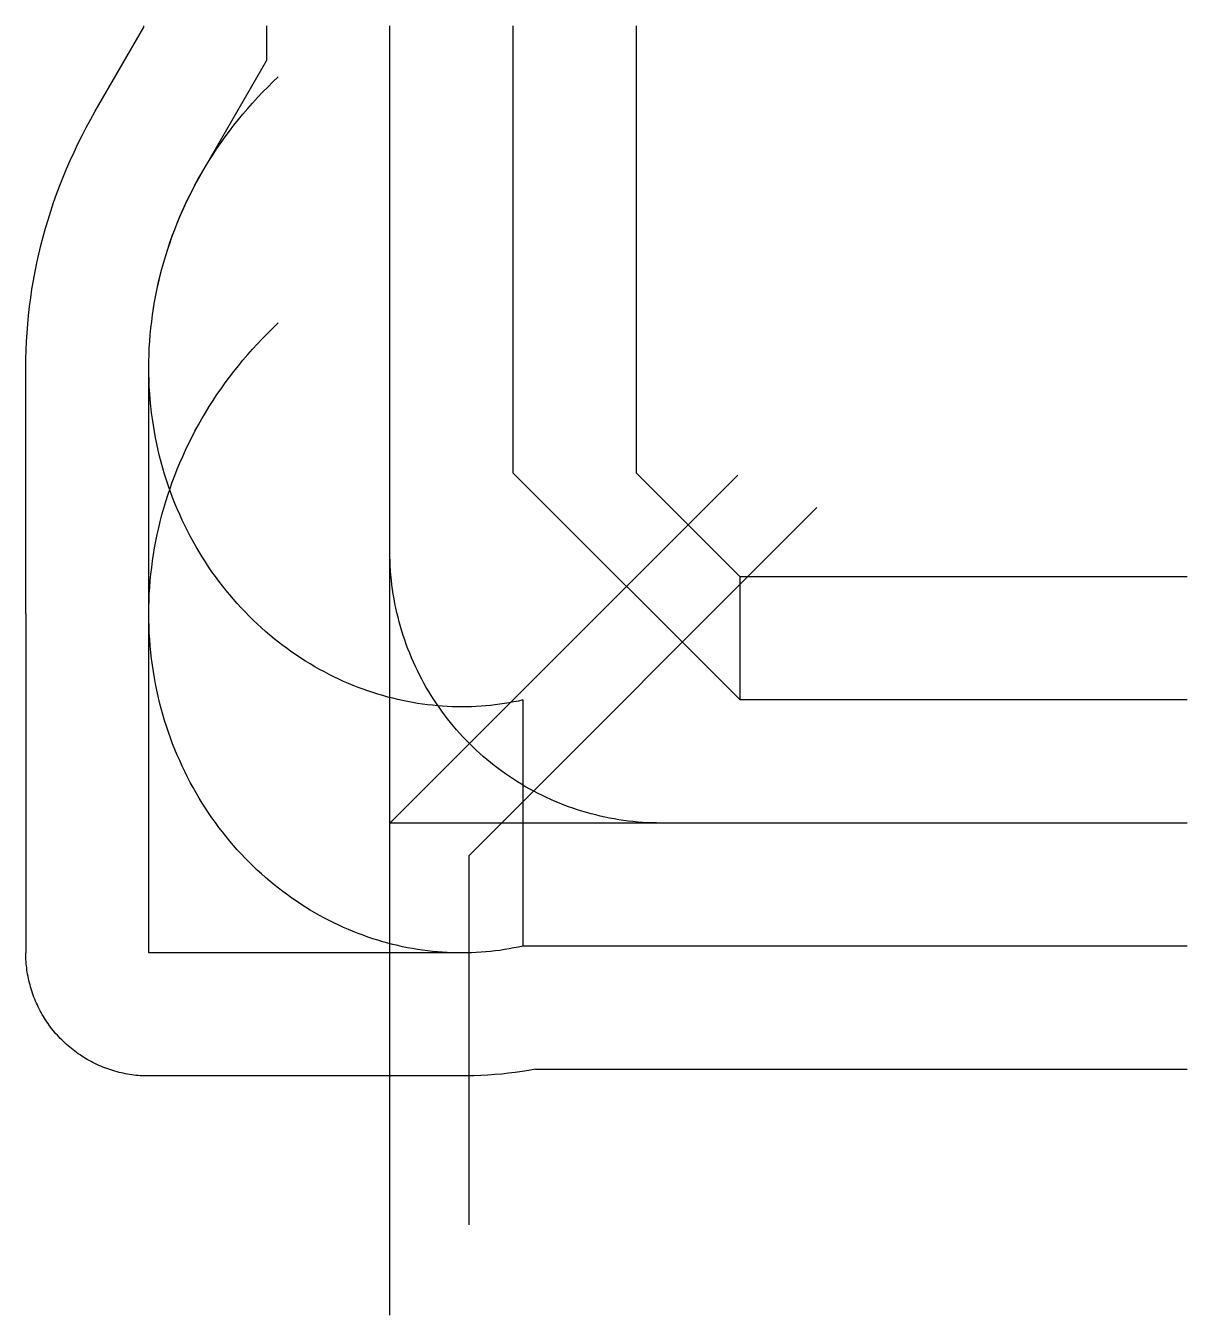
# Model space of a CAD drawing. Header units: metres. Extents: x -6851 to 15000, y -9260 to 15000.
import ezdxf

# ---------------------------------------------------------------- set-up
doc = ezdxf.new("R2010")
doc.units = ezdxf.units.M

msp = doc.modelspace()

# ---------------------------------------------------------------- linework, layer by layer
at = {"color": 1}
for p, q in [((-5545, 13391), (-4630, 14976)), ((-4630, 14976), (-4630, 15000)), ((-2315, 14355), (-2315, 15000)), ((0, 0), (0, 15000)), ((2315, 15000), (2315, 6588)), ((4630, 15000), (4630, 6588)), ((-3540, 12234), (-2315, 14355)), ((-6851, 3938), (-6851, 8568)), ((-4536, 3938), (-4536, 8568)), ((6588, 2315), (2315, 6588)), ((6588, 4630), (4630, 6588)), ((15000, 4630), (6588, 4630)), ((6588, 2315), (6588, 4630)), ((-6851, 3938), (-6851, -2444)), ((-6851, 3938), (-6851, 3938)), ((-4536, -2444), (-4536, 3938)), ((-4536, 3938), (-4536, 3938)), ((2501, 2315), (2501, -2315)), ((15000, 2315), (6588, 2315)), ((15000, 0), (0, 0)), ((15000, -2315), (2501, -2315)), ((1354, -2444), (-4536, -2444)), ((1354, -4759), (-4536, -4759)), ((2739, -4630), (15000, -4630))]:
    msp.add_line(p, q, dxfattribs=at)
for points in [[(15000, 0), (5106, 0), (5017, 1), (4928, 3), (4839, 7), (4750, 12), (4661, 19), (4572, 28), (4484, 38), (4395, 50), (4307, 63), (4219, 78), (4132, 94), (4044, 112), (3957, 131), (3871, 152), (3784, 174), (3699, 198), (3613, 223), (3528, 250), (3444, 278), (3360, 308), (3276, 339), (3193, 372), (3111, 406), (3029, 441), (2948, 478), (2868, 517), (2788, 557), (2709, 598), (2631, 640), (2553, 684), (2476, 729), (2400, 776), (2325, 824), (2251, 873), (2177, 923), (2105, 975), (2033, 1028), (1962, 1082), (1893, 1138), (1824, 1195), (1756, 1252), (1689, 1311), (1624, 1372), (1559, 1433), (1495, 1495), (1433, 1559), (1372, 1624), (1311, 1689), (1252, 1756), (1195, 1824), (1138, 1893), (1082, 1962), (1028, 2033), (975, 2105), (923, 2177), (873, 2251), (824, 2325), (776, 2400), (729, 2476), (684, 2553), (640, 2631), (598, 2709), (557, 2788), (517, 2868), (478, 2948), (441, 3029), (406, 3111), (372, 3193), (339, 3276), (308, 3360), (278, 3444), (250, 3528), (223, 3613), (198, 3699), (174, 3784), (152, 3871), (131, 3957), (112, 4044), (94, 4132), (78, 4219), (63, 4307), (50, 4395), (38, 4484), (28, 4572), (19, 4661), (12, 4750), (7, 4839), (3, 4928), (1, 5017), (0, 5106), (0, 5106), (0, 15000)], [(2501, 2315), (2416, 2296), (2331, 2279), (2244, 2263), (2157, 2248), (2070, 2235), (1982, 2224), (1893, 2214), (1804, 2205), (1715, 2198), (1625, 2193), (1534, 2189), (1444, 2186), (1352, 2186), (1261, 2186), (1169, 2189), (1077, 2193), (984, 2199), (892, 2206), (799, 2215), (706, 2225), (613, 2238), (519, 2252), (426, 2267), (333, 2285), (239, 2304), (146, 2325), (52, 2347), (-41, 2371), (-135, 2397), (-228, 2425), (-321, 2454), (-413, 2485), (-506, 2518), (-598, 2552), (-690, 2589), (-782, 2627), (-873, 2666), (-964, 2708), (-1055, 2751), (-1145, 2796), (-1234, 2843), (-1323, 2891), (-1412, 2941), (-1500, 2993), (-1587, 3047), (-1674, 3102), (-1760, 3159), (-1845, 3217), (-1929, 3278), (-2013, 3340), (-2096, 3403), (-2178, 3468), (-2259, 3535), (-2339, 3604), (-2419, 3674), (-2497, 3746), (-2574, 3819), (-2650, 3894), (-2726, 3971), (-2800, 4049), (-2873, 4129), (-2944, 4210), (-3015, 4292), (-3084, 4376), (-3152, 4462), (-3219, 4549), (-3284, 4638), (-3349, 4728), (-3411, 4819), (-3473, 4912), (-3532, 5006), (-3591, 5101), (-3648, 5198), (-3703, 5296), (-3757, 5395), (-3809, 5495), (-3860, 5597), (-3909, 5700), (-3956, 5804), (-4002, 5909), (-4046, 6015), (-4088, 6122), (-4129, 6231), (-4167, 6340), (-4204, 6450), (-4239, 6562), (-4272, 6674), (-4304, 6787), (-4333, 6901), (-4361, 7016), (-4386, 7132), (-4410, 7248), (-4432, 7365), (-4451, 7483), (-4469, 7602), (-4485, 7721), (-4498, 7841), (-4510, 7961), (-4519, 8082), (-4527, 8203), (-4532, 8325), (-4535, 8447), (-4536, 8570), (-4535, 8693), (-4532, 8816), (-4527, 8940), (-4519, 9064), (-4509, 9188), (-4497, 9312), (-4483, 9436), (-4467, 9561), (-4448, 9685), (-4427, 9809), (-4404, 9934), (-4379, 10058), (-4351, 10182), (-4321, 10306), (-4289, 10430), (-4255, 10554), (-4218, 10677), (-4180, 10800), (-4138, 10923), (-4095, 11045), (-4050, 11167), (-4002, 11288), (-3952, 11409), (-3899, 11529), (-3845, 11648), (-3788, 11767), (-3729, 11885), (-3668, 12003), (-3605, 12119), (-3539, 12235), (-3471, 12350), (-3401, 12464), (-3329, 12578), (-3255, 12690), (-3178, 12801), (-3100, 12911), (-3019, 13020), (-2936, 13128), (-2852, 13234), (-2765, 13340), (-2676, 13444), (-2585, 13547), (-2492, 13648), (-2397, 13748), (-2299, 13847), (-2201, 13944), (-2100, 14040), (-2100, 14040)], [(-6851, 8568), (-6850, 8732), (-6846, 8895), (-6838, 9059), (-6828, 9223), (-6815, 9388), (-6800, 9552), (-6781, 9716), (-6759, 9881), (-6735, 10045), (-6707, 10210), (-6677, 10374), (-6643, 10538), (-6607, 10701), (-6568, 10864), (-6526, 11027), (-6481, 11190), (-6433, 11352), (-6382, 11513), (-6328, 11674), (-6271, 11835), (-6212, 11994), (-6149, 12153), (-6084, 12311), (-6015, 12468), (-5944, 12625), (-5870, 12780), (-5793, 12934), (-5713, 13088), (-5630, 13240), (-5545, 13391), (-5545, 13391)], [(-4536, 8568), (-4535, 8691), (-4532, 8814), (-4527, 8938), (-4519, 9062), (-4509, 9186), (-4497, 9310), (-4483, 9434), (-4467, 9559), (-4448, 9683), (-4427, 9808), (-4404, 9932), (-4379, 10056), (-4352, 10180), (-4322, 10304), (-4290, 10428), (-4255, 10552), (-4219, 10675), (-4180, 10798), (-4139, 10921), (-4096, 11043), (-4050, 11165), (-4003, 11286), (-3953, 11407), (-3900, 11527), (-3846, 11646), (-3789, 11765), (-3730, 11883), (-3669, 12001), (-3606, 12118), (-3540, 12234), (-3540, 12234)], [(2501, -2315), (2416, -2334), (2331, -2351), (2244, -2367), (2157, -2382), (2070, -2395), (1982, -2406), (1893, -2416), (1804, -2425), (1715, -2432), (1625, -2437), (1534, -2441), (1444, -2444), (1352, -2444), (1261, -2444), (1169, -2441), (1077, -2437), (984, -2431), (892, -2424), (799, -2415), (706, -2405), (613, -2392), (519, -2378), (426, -2363), (333, -2345), (239, -2326), (146, -2305), (52, -2283), (-41, -2259), (-135, -2233), (-228, -2205), (-321, -2176), (-413, -2145), (-506, -2112), (-598, -2078), (-690, -2041), (-782, -2003), (-873, -1964), (-964, -1922), (-1055, -1879), (-1145, -1834), (-1234, -1787), (-1323, -1739), (-1412, -1689), (-1500, -1637), (-1587, -1583), (-1674, -1528), (-1760, -1471), (-1845, -1413), (-1929, -1352), (-2013, -1290), (-2096, -1227), (-2178, -1162), (-2259, -1095), (-2339, -1026), (-2419, -956), (-2497, -884), (-2574, -811), (-2650, -736), (-2726, -659), (-2800, -581), (-2873, -501), (-2944, -420), (-3015, -338), (-3084, -254), (-3152, -168), (-3219, -81), (-3284, 8), (-3349, 98), (-3411, 189), (-3473, 282), (-3532, 376), (-3591, 471), (-3648, 568), (-3703, 666), (-3757, 765), (-3809, 865), (-3860, 967), (-3909, 1070), (-3956, 1174), (-4002, 1279), (-4046, 1385), (-4088, 1492), (-4129, 1601), (-4167, 1710), (-4204, 1820), (-4239, 1932), (-4272, 2044), (-4304, 2157), (-4333, 2271), (-4361, 2386), (-4386, 2502), (-4410, 2618), (-4432, 2735), (-4451, 2853), (-4469, 2972), (-4485, 3091), (-4498, 3211), (-4510, 3331), (-4519, 3452), (-4527, 3573), (-4532, 3695), (-4535, 3817), (-4536, 3940), (-4535, 4063), (-4532, 4186), (-4527, 4310), (-4519, 4434), (-4509, 4558), (-4497, 4682), (-4483, 4806), (-4467, 4931), (-4448, 5055), (-4427, 5179), (-4404, 5304), (-4379, 5428), (-4351, 5552), (-4321, 5676), (-4289, 5800), (-4255, 5924), (-4218, 6047), (-4180, 6170), (-4138, 6293), (-4095, 6415), (-4050, 6537), (-4002, 6658), (-3952, 6779), (-3899, 6899), (-3845, 7018), (-3788, 7137), (-3729, 7255), (-3668, 7373), (-3605, 7489), (-3539, 7605), (-3471, 7720), (-3401, 7834), (-3329, 7948), (-3255, 8060), (-3178, 8171), (-3100, 8281), (-3019, 8390), (-2936, 8498), (-2852, 8604), (-2765, 8710), (-2676, 8814), (-2585, 8917), (-2492, 9018), (-2397, 9118), (-2299, 9217), (-2201, 9314), (-2100, 9410), (-2100, 9410)], [(0, -9260), (0, 0), (6548, 6548)], [(8030, 5934), (1482, -614), (1482, -7559)], [(2501, -2315), (2416, -2334), (2331, -2351), (2244, -2367), (2157, -2382), (2070, -2395), (1982, -2406), (1893, -2416), (1804, -2425), (1715, -2432), (1625, -2437), (1534, -2441), (1444, -2444), (1354, -2444)], [(-4536, -4759), (-4577, -4759), (-4617, -4758), (-4657, -4756), (-4698, -4754), (-4738, -4751), (-4778, -4747), (-4818, -4742), (-4859, -4737), (-4898, -4731), (-4938, -4724), (-4978, -4717), (-5018, -4709), (-5057, -4700), (-5096, -4691), (-5135, -4681), (-5174, -4670), (-5213, -4658), (-5252, -4646), (-5290, -4633), (-5328, -4620), (-5366, -4606), (-5404, -4591), (-5441, -4575), (-5478, -4559), (-5515, -4543), (-5551, -4525), (-5587, -4507), (-5623, -4488), (-5659, -4469), (-5694, -4449), (-5729, -4429), (-5763, -4408), (-5797, -4386), (-5831, -4364), (-5864, -4341), (-5897, -4317), (-5930, -4293), (-5962, -4269), (-5993, -4244), (-6024, -4218), (-6055, -4192), (-6085, -4165), (-6115, -4138), (-6144, -4110), (-6173, -4081), (-6202, -4053), (-6229, -4023), (-6257, -3993), (-6283, -3963), (-6310, -3932), (-6335, -3901), (-6361, -3870), (-6385, -3838), (-6409, -3805), (-6433, -3772), (-6456, -3739), (-6478, -3705), (-6500, -3671), (-6521, -3637), (-6541, -3602), (-6561, -3567), (-6580, -3531), (-6599, -3495), (-6617, -3459), (-6634, -3423), (-6651, -3386), (-6667, -3349), (-6683, -3312), (-6698, -3274), (-6712, -3236), (-6725, -3198), (-6738, -3160), (-6750, -3121), (-6762, -3083), (-6772, -3044), (-6783, -3004), (-6792, -2965), (-6801, -2926), (-6809, -2886), (-6816, -2846), (-6823, -2807), (-6829, -2767), (-6834, -2727), (-6839, -2686), (-6843, -2646), (-6846, -2606), (-6848, -2566), (-6850, -2525), (-6851, -2485), (-6851, -2444)], [(2739, -4630), (2613, -4653), (2486, -4673), (2359, -4692), (2230, -4708), (2102, -4722), (1972, -4734), (1842, -4744), (1712, -4751), (1581, -4756), (1450, -4759), (1354, -4759)]]:
    msp.add_lwpolyline(points, dxfattribs=at)

doc.saveas('drawing.dxf')
